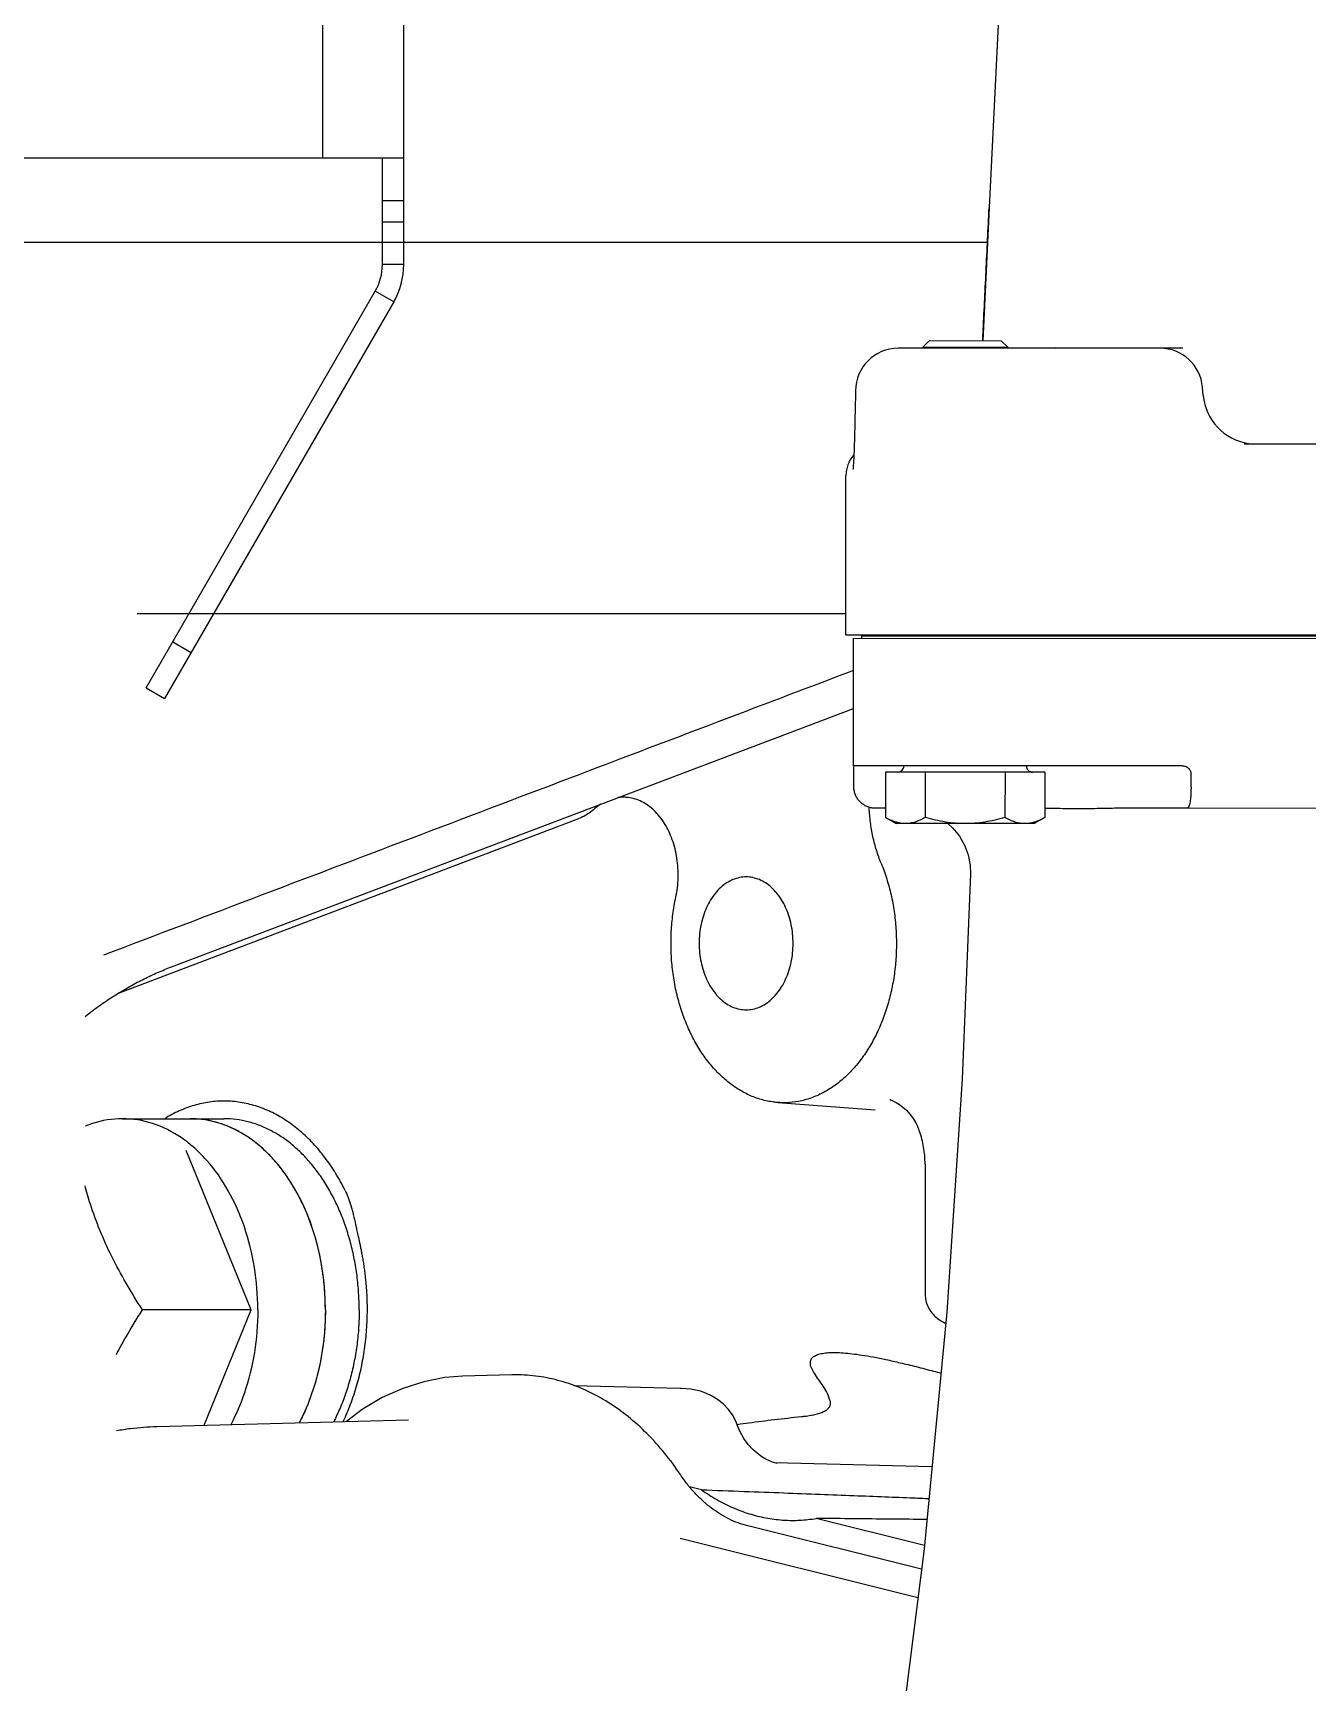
# Model space of a CAD drawing. Header units: millimetres. Extents: x 156850 to 204135, y 56350 to 74150.
# Drawn here: x 174287.4 to 174407.3, y 61961.4 to 62116.7 of the extents above; entities that cross this region are included whole.
import ezdxf

# ---------------------------------------------------------------- set-up
doc = ezdxf.new("R2010")
doc.units = ezdxf.units.MM
doc.header["$LTSCALE"] = 150
doc.layers.add('-----33 Equipment', color=5, linetype='Continuous')

# ---------------------------------------------------------------- blocks, each defined once
blk = doc.blocks.new('X-2F-PLAN$0$filter_oben')
at = {"color": 0, "linetype": 'Continuous'}
for p, q in [((2549.134696649756, 6603.498674135412), (2549.134696649756, 6680.718435947512)), ((2499.287909132456, 6627.730724943012), (2498.287909132456, 6625.998674135412)), ((2499.287909132456, 6627.730724943012), (2536.634696649756, 6606.168547116512)), ((2535.634696649756, 6604.436496308912), (2498.287909132456, 6625.998674135412)), ((2503.618036151356, 6625.230724943012), (2502.618036151356, 6623.498674135412)), ((2549.134696649756, 6611.108764334612), (2745.383407955756, 6611.108764334612)), ((2535.634696649756, 6604.436496308912), (2536.634696649756, 6606.168547116512)), ((2539.134696649756, 6605.498674135412), (2549.134696649756, 6605.498674135412)), ((2539.134696649756, 6603.498674135412), (2539.134696649756, 6605.498674135412)), ((2543.134696649756, 6603.498674135412), (2543.134696649756, 6605.498674135412)), ((2545.134696649756, 6603.498674135412), (2545.134696649756, 6605.498674135412)), ((2539.134696649756, 6603.498674135412), (2755.383407955756, 6603.498674135412))]:
    blk.add_line(p, q, dxfattribs=at)
for radius in [5, 7]:
    blk.add_arc((2539.134696649756, 6610.498674135412), radius, 239.9999999999897, 270, dxfattribs=at)
blk = doc.blocks.new('X-2F-PLAN$0$A$C73FA2420')
at = {"color": 0, "linetype": 'Continuous'}
for p, q in [((2342.733949000714, 1371.620515563409), (2342.733949000714, 1261.042105362285)), ((2260.233949000714, 1342.444745267916), (2260.233949000714, 1332.898803721822)), ((2272.05566378613, 1342.824440686207), (2288.472616274725, 1299.500786254706)), ((2242.233949000714, 1330.338717910228), (2242.233949000714, 1340.563661598018)), ((2307.733949000714, 1274.361932763481), (2307.733949000714, 1341.053200813418)), ((2231.27422708075, 1339.224599960318), (2231.904819718096, 1315.528144950978)), ((2274.513824970229, 1337.847327013907), (2298.839654427604, 1273.642055448086)), ((2242.233949000714, 1330.338717910228), (2257.233949000714, 1336.462442267104)), ((2231.392914774362, 1334.764551599917), (2242.233949000714, 1330.338717910228)), ((2307.733949000714, 1309.86603434541), (2307.733949000714, 1322.677056806104)), ((2236.119689849555, 1305.795944395475), (2235.9961940418, 1310.435919102631)), ((2234.850069445791, 1289.947573630721), (2235.097416655277, 1299.966112289578)), ((2220.768433519755, 1289.952787277696), (2215.169628136908, 1267.590370769089)), ((2225.312552933116, 1287.959080276021), (2225.59069739643, 1289.074495712412)), ((2217.8343063785, 1267.253876776784), (2221.918477084022, 1283.597162402875)), ((2227.485281009111, 1266.271996772382), (2227.850654202281, 1281.072812520491)), ((2261.754562479444, 1280.775216965179), (2261.07559341297, 1271.626883188495)), ((2220.08112375089, 1266.979993381421), (2222.617988045793, 1277.153331226029)), ((2291.453876325977, 1273.614390161412), (2292.653876252705, 1273.613970961596)), ((2293.443207361619, 1242.694887216203), (2293.453949673916, 1273.556078030204)), ((2293.453949673916, 1273.556078030204), (2293.453974671196, 1273.643928590696)), ((2293.453974673641, 1273.643936844892), (2305.453973941389, 1273.639744846616)), ((2305.453973936848, 1273.639730534807), (2305.412842263002, 1157.042058425781)), ((2305.733949000714, 1274.361932763481), (2320.733949000714, 1274.361932763481)), ((2305.733949000714, 1156.340450138901), (2305.733949000714, 1274.361932763481)), ((2323.136080220458, 1273.599910051213), (2322.701165770297, 1273.617158476787)), ((2323.6203495753, 1273.582761526923), (2323.136080220458, 1273.599910051213)), ((2324.151342379977, 1273.565788748325), (2323.6203495753, 1273.582761526923)), ((2324.726376015111, 1273.549024016073), (2324.151342379977, 1273.565788748325)), ((2325.34283628175, 1273.53245931823), (2324.726376015111, 1273.549024016073)), ((2325.997695451253, 1273.516061366885), (2325.34283628175, 1273.53245931823)), ((2327.043298949953, 1273.491662687215), (2325.997695451253, 1273.516061366885)), ((2328.535388721735, 1273.45893160312), (2327.043298949953, 1273.491662687215)), ((2328.626271429821, 1273.456971072708), (2328.535388721735, 1273.45893160312)), ((2328.722147635766, 1273.455824563105), (2328.626118926215, 1273.456973506021)), ((2328.743419183535, 1273.455782267381), (2328.721987790661, 1273.455832870211)), ((2305.673717833823, 1272.909334844095), (2305.453717847238, 1272.909411697416)), ((2305.673717830679, 1272.909324590524), (2305.633098133723, 1157.771728875174)), ((2261.075438498054, 1271.624795503216), (2261.075376575929, 1271.623961544305)), ((2288.583470130921, 1270.651164995623), (2288.002577673411, 1269.645840954676)), ((2292.852928650798, 1270.649700127018), (2288.58348549495, 1270.65119158529)), ((2289.45284338668, 1270.650887889729), (2289.453189861728, 1271.621392231609)), ((2292.851644977927, 1266.89692359668), (2292.852928650798, 1270.649700127018)), ((2288.000334304525, 1263.145841341873), (2288.00228711043, 1268.775006127777)), ((2288.00228711043, 1268.775006127777), (2288.002577673411, 1269.645840954676)), ((2332.733949000714, 1242.662174949714), (2332.733949000714, 1269.455757836404)), ((2305.733949000714, 1267.139646645403), (2305.671694643213, 1267.139668392891)), ((2332.82670160511, 1267.130182247201), (2332.733949000714, 1267.130214648787)), ((2332.826701605227, 1267.130182247201), (2332.826480077929, 1266.470126163214)), ((2333.451483233715, 1266.504963952117), (2332.826701605227, 1267.130182247201)), ((2255.949339309824, 1266.914420097077), (2243.792599914828, 1266.914420097077)), ((2292.851644977927, 1266.89692359668), (2288.582201822079, 1266.89841505501)), ((2292.849023038987, 1259.391370555211), (2292.851644977927, 1266.89692359668)), ((2332.826480077929, 1266.470126163214), (2332.824103809195, 1259.67012577242)), ((2333.451483233715, 1266.504963912419), (2333.449125234736, 1259.754964403692)), ((2287.99835420202, 1257.516676565516), (2288.000334304525, 1263.145841341873)), ((2345.991975562531, 1260.885352018115), (2345.989001423586, 1260.885598611494)), ((2292.849023038987, 1259.391370555211), (2288.579579883139, 1259.392862013483)), ((2292.847684772918, 1255.638594044023), (2292.849023038987, 1259.391370555211)), ((2333.449125234736, 1259.754964363994), (2332.82390693971, 1259.130182735389)), ((2332.824103809195, 1259.67012577242), (2332.82390693971, 1259.130182735389)), ((2305.733949000714, 1259.139646157331), (2305.668949650018, 1259.139668863674)), ((2332.823906939593, 1259.130182735389), (2332.733949000714, 1259.130214160716)), ((2287.998036341858, 1256.645841748221), (2287.99835420202, 1257.516676565516)), ((2288.578226271668, 1255.640112102614), (2287.998036341858, 1256.645841748221)), ((2292.847684772918, 1255.638594044023), (2288.57824161707, 1255.640085502295)), ((2289.443042442203, 1242.247523031023), (2289.445227968157, 1248.677709188603)), ((2289.419526677928, 1175.191166253819), (2289.443042442203, 1242.247523031023)), ((2291.442924654228, 1241.88594520092), (2292.642924580956, 1241.885526000988)), ((2328.298170286929, 1240.739767759223), (2329.082571971696, 1240.808394014311)), ((2323.733949000714, 1236.899402971321), (2323.733949000714, 1193.781496250187))]:
    blk.add_line(p, q, dxfattribs=at)
for points in [[(2235.996416822774, 1310.426766913093), (2235.867666668608, 1312.099081252702), (2235.486182876397, 1314.102451978019), (2234.858429492451, 1316.077003566606), (2233.985211441526, 1318.009008283319), (2232.868649195647, 1319.882149347977), (2231.749472223804, 1321.36582911748)], [(2231.345993548864, 1284.561065783491), (2231.599558356451, 1284.658676060615), (2232.257666257326, 1284.990583133185), (2232.859902422759, 1285.41358205548), (2233.385837429087, 1285.908933858795), (2233.822153512854, 1286.451649174211), (2234.163661370403, 1287.012251109176), (2234.413480675546, 1287.558188852621), (2234.585199386231, 1288.065013399173), (2234.699372387724, 1288.530071450397), (2234.774761192268, 1288.971722146729), (2234.822646026732, 1289.4129990238), (2234.848283665138, 1289.88178341923), (2234.849840934854, 1289.938482145895)], [(2227.849593575927, 1281.069703653979), (2227.921780824079, 1281.281296077417), (2228.033419228159, 1281.554433446086), (2228.19702597498, 1281.887844972021), (2228.424779627356, 1282.272727470088), (2228.726453854586, 1282.693107555097), (2229.109014010173, 1283.129319126485), (2229.577241461375, 1283.560849546629), (2230.132219014922, 1283.96586306009), (2230.773002384813, 1284.323268020526), (2231.345992419287, 1284.56106718909)], [(2227.788272813545, 1280.843026039482), (2227.78630508692, 1280.831213946978), (2227.788508137921, 1280.84153044183), (2227.807527615922, 1280.921820347314), (2227.849593575927, 1281.069703653979)], [(2283.285366477328, 1262.651573799085), (2263.967775596539, 1263.423734309326), (2242.032439260278, 1264.880975707783), (2219.760052509839, 1267.010694694414), (2197.165974154603, 1269.863861545105), (2175.352000366547, 1273.306418110617)], [(2322.701165770297, 1273.617158476787), (2322.318181621842, 1273.63437809929), (2322.146991717396, 1273.642914557189), (2321.9898418386, 1273.651353676512), (2321.847180726822, 1273.659643566818), (2321.719538716483, 1273.667711650196), (2321.607579848729, 1273.675457018777), (2321.512153897434, 1273.682735604525), (2321.434299978428, 1273.689338870288), (2321.375641622813, 1273.69492525328), (2321.338704541675, 1273.698918065405), (2321.331735451939, 1273.699751308013)], [(2262.00740353053, 1270.181332743028), (2261.967958415044, 1270.06881927012), (2261.889092022553, 1269.881119176629), (2261.760512929177, 1269.62764163973), (2261.576164955157, 1269.327180321096), (2261.33435144776, 1269.001127275522), (2261.033508971217, 1268.666021202225), (2260.674869029433, 1268.337913132098), (2260.260187151842, 1268.030195164087), (2259.792420529877, 1267.755030097731), (2259.465008329018, 1267.600364815618)], [(2262.020355545799, 1270.224770358589), (2262.020218890277, 1270.22425721708), (2262.00740353053, 1270.181332743028)], [(2242.882162314607, 1266.772934403678), (2242.713084658724, 1266.712350501679), (2242.542309414013, 1266.637489235785), (2242.381647809292, 1266.554270044318), (2242.230872118147, 1266.464333727607), (2242.089916575002, 1266.369065750099), (2241.958354041912, 1266.269430380082), (2241.835669981665, 1266.166311732901), (2241.72138103412, 1266.060408252524), (2241.615142193274, 1265.952322613506), (2241.516812722315, 1265.842705312592), (2241.426270610769, 1265.732128954027), (2241.343240137561, 1265.621014011325), (2241.267432136927, 1265.50985126663), (2241.19882658252, 1265.399522680382), (2241.137676643324, 1265.291518979124), (2241.084132274729, 1265.187483439804), (2241.037719970802, 1265.088080114394), (2240.997279334581, 1264.992375454283), (2240.992709511891, 1264.980396223895)], [(2288.000898740604, 1264.764359116787), (2287.576840855065, 1264.291968187492), (2286.817410979886, 1263.681938761496), (2285.96927766141, 1263.202835150529), (2285.054796166136, 1262.867285703018), (2284.098070678301, 1262.684134622512), (2283.285361871938, 1262.651567870111)], [(2345.989001423586, 1260.885598611494), (2340.031003448647, 1261.172185423085), (2334.099834541441, 1261.45962738042), (2333.449744039332, 1261.491116046207)], [(2398.573783359025, 1258.211121217697), (2382.717498437269, 1259.047751009814), (2365.089124204591, 1259.949542757182), (2345.98899904429, 1260.885598725115)], [(2332.754285705276, 1254.635425810993), (2332.780106041115, 1254.602308153873), (2332.771502980497, 1254.620894659311), (2332.743864752119, 1254.712631082803), (2332.733945162618, 1254.811395709927)]]:
    blk.add_lwpolyline(points, dxfattribs=at)
for centre, radius, start, end in [((2328.733949000714, 1269.455786589824), 4, 0, 89.86486120023272), ((2293.452524940949, 1269.49393709813), 0.6, 179.9799846838494, 269.9799846838494), ((2308.571922433446, 1268.339510305319), 2.9, 179.9799846838494, 191.6911345814868), ((2293.448088409496, 1256.793937872979), 0.6, 89.97998468384934, 179.9799846838494), ((2328.733949000714, 1244.793172806676), 4, 274.999999909588, 359.9999999933299), ((2328.733949000714, 1235.758794268826), 5, 94.99999889174173, 171.6351652172848)]:
    blk.add_arc(centre, radius, start, end, dxfattribs=at)
for points, knots in [([(2249.733949000714, 1344.572867231385), (2250.544562876923, 1344.903798960615), (2251.932648041286, 1345.409509699151), (2253.350291718729, 1345.821611417865), (2253.930603261921, 1345.97446065757)], [0, 0, 0, 0, 2.626689169156093, 4.426593037097046, 4.426593037097046, 4.426593037097046, 4.426593037097046]), ([(2260.233949000714, 1342.444745267916), (2260.233949000714, 1343.400731739588), (2260.036637824727, 1344.610846150259), (2259.621622378589, 1345.745375247032), (2259.528058672324, 1345.97446065757)], [0, 0, 0, 0, 2.86795941501258, 3.6076292392704, 3.6076292392704, 3.6076292392704, 3.6076292392704]), ([(2269.857553736074, 1345.97446065757), (2270.022535482189, 1345.765009425057), (2270.485020246939, 1345.163717107207), (2271.210383035825, 1344.152235621645), (2272.006184066879, 1342.93032760761), (2272.736310901237, 1341.687975986861), (2273.399783346453, 1340.426855269645), (2273.99569194694, 1339.148691537615), (2274.348967813188, 1338.282448807266), (2274.513824970229, 1337.847327013907)], [2.20905925473036, 2.20905925473036, 2.20905925473036, 2.20905925473036, 3.008873482041999, 4.484497835330581, 5.941885904144956, 7.381985062941209, 8.805990079151792, 10.21524942740107, 11.61116479570738, 11.61116479570738, 11.61116479570738, 11.61116479570738]), ([(2230.882216307218, 1343.021704749088), (2230.962538555148, 1342.578147816472), (2231.155666312552, 1341.318751538638), (2231.252346126013, 1340.046842886775), (2231.27422708075, 1339.224599960318)], [18.41907313459968, 18.41907313459968, 18.41907313459968, 18.41907313459968, 19.77088107162467, 22.23848311745312, 22.23848311745312, 22.23848311745312, 22.23848311745312]), ([(2238.044972336618, 1343.02537770482), (2238.606752882944, 1342.7306170456), (2240.024951699539, 1341.94653996703), (2241.405288017006, 1341.097278294968), (2242.233949000714, 1340.563661598018)], [3.655421841029983, 3.655421841029983, 3.655421841029983, 3.655421841029983, 5.558374145777704, 8.515202217673332, 8.515202217673332, 8.515202217673332, 8.515202217673332])]:
    blk.add_open_spline(points, degree=3, knots=knots, dxfattribs=at)
for points, start_tangent, end_tangent in [([(2242.233949000714, 1340.563661598018), (2244.756297563319, 1342.10657766019), (2247.265579879982, 1343.455589174991), (2249.733949000714, 1344.572867231385)], (0.8407600613581108, 0.5414079046572442), (0.9258200997706582, 0.3779644730142157)), ([(2302.418777699233, 1273.640798844979), (2298.310859319521, 1284.462076435389), (2286.962236447376, 1314.35619601293), (2275.613263270119, 1344.250367493019)], (-0.35490222338324, 0.9349034238025139), (-0.3549151722328054, 0.9348985081381639)), ([(2257.757321839337, 1336.001540493686), (2258.451388622867, 1336.922306852706), (2259.782651419984, 1339.612516163383), (2260.233949000714, 1342.444745267916)], (0.6387623663731475, 0.7694040806396807), (0, 1.000000000000045)), ([(2253.472306935466, 1321.496768476674), (2255.096320338314, 1322.389929877012), (2256.57938324369, 1323.398225534707), (2257.905264736735, 1324.510618027125), (2259.059437273652, 1325.71491898672), (2260.029254707508, 1326.997933014878), (2260.804090850637, 1328.345602262008), (2261.375455905334, 1329.743160457874), (2261.737089484581, 1331.175294704793), (2261.885029207449, 1332.626313258486), (2261.817654113984, 1334.080317461514), (2261.535702425987, 1335.521375942801), (2261.04226345825, 1336.933699176589), (2260.34274376987, 1338.301812485675), (2260.243005624274, 1338.466001099674)], (0.8969871765714094, 0.4420565631982712), (-0.5258767695338196, 0.8505607698850689)), ([(2242.283191428171, 1329.716870735283), (2246.239325811854, 1330.035938786226), (2250.043856304721, 1330.977283737506), (2253.456765434123, 1332.493655093887), (2256.306915685069, 1334.509015663702), (2257.757321839337, 1336.001540493686)], (0.9999981366694393, 0.00193045530285697), (0.6387623663752521, 0.7694040806381505)), ([(2258.518179820618, 1330.657512724923), (2258.785448906594, 1331.078392266121), (2259.352966293925, 1332.147640017094), (2259.782651419984, 1333.248555132828), (2260.071044712444, 1334.372273691813), (2260.215824198327, 1335.509748173179), (2260.233932968578, 1336.080784237187)], (0.5543655573646182, 0.8322732897357165), (0, 1.000000000000466)), ([(2259.782651419984, 1333.248555132828), (2260.233949000714, 1336.080784237187)], (0.3067901584365625, 0.9517771791161141), (0, 0.9999999999999994)), ([(2242.184706573025, 1329.716870735283), (2238.228572189459, 1330.035938786226), (2234.424041696591, 1330.977283737506), (2231.439795212122, 1332.25927559461)], (-0.9999981366694588, 0.001930455303257136), (-0.8835717870083278, 0.4682957369048101)), ([(2242.233949000714, 1323.352862175787), (2246.239325811854, 1323.671977755497), (2250.043856304721, 1324.613322706777), (2253.456765434123, 1326.129694063216), (2256.306915685069, 1328.145054633089), (2258.451388622867, 1330.558345821977), (2259.782651419984, 1333.248555132828)], (0.9999999999998526, 0), (0.3067901584351374, 0.9517771791166525)), ([(2242.233949000714, 1320.170881660481), (2243.847456560819, 1320.222120532824), (2245.447973107104, 1320.375424604281), (2247.022612220841, 1320.629559560912), (2248.558695834014, 1320.982479257218), (2250.043856304721, 1321.431342191529), (2251.466135993949, 1321.972534383181), (2252.81408354186, 1322.601698471117), (2254.076846067561, 1323.313768795924), (2255.244256549515, 1324.103012186009), (2256.306915685069, 1324.963074117724), (2257.256267567631, 1325.887029878097), (2258.08466857404, 1326.867440318631), (2258.785448906594, 1327.896411750815), (2259.352966293925, 1328.965659501788), (2259.782651419984, 1330.066574617405), (2260.071044712444, 1331.190293176507), (2260.215824198327, 1332.327767657815), (2260.233932968578, 1332.898803721822)], (1.000000000000214, 0), (0, 1.000000000000466)), ([(2242.233949000714, 1329.716823206516), (2242.184706573025, 1329.716870735283)], (-0.9999999999926014, 0), (-0.9999981366647903, 0.001930454668484382)), ([(2242.233949000714, 1329.716823206516), (2242.283191428171, 1329.716870735283)], (1.000000000011069, 0), (0.9999981366832492, 0.001930454677612051)), ([(2253.578077503247, 1326.198707339179), (2254.076846067561, 1326.495749311289), (2255.244256549515, 1327.284992701374), (2256.306915685069, 1328.145054633089), (2257.256267567631, 1329.069010393403), (2258.08466857404, 1330.049420833879), (2258.378319191863, 1330.452320923621)], (0.8672887699889884, 0.4978053730625904), (0.5719562549496884, 0.8202841229872518)), ([(2258.378319191863, 1330.452320923621), (2258.518179820618, 1330.657512724923)], (0.5719562550309887, 0.8202841229291699), (0.5543655573189765, 0.8322732897648669)), ([(2246.394188503735, 1323.697479031107), (2247.022612220841, 1323.811540076218), (2248.558695834014, 1324.164459772583), (2250.043856304721, 1324.613322706777), (2251.466135993949, 1325.154514898488), (2252.81408354186, 1325.783678986481), (2253.326319334912, 1326.056826611399)], (0.9861831514925626, 0.1656586602447372), (0.8749982631265605, 0.4841260574745725)), ([(2253.326319334912, 1326.056826611399), (2253.578077503247, 1326.198707339179)], (0.8749982631446976, 0.4841260574419192), (0.867288769920839, 0.4978053731811123)), ([(2242.233949000714, 1323.352862175787), (2238.228572189459, 1323.671977755497), (2234.424041696591, 1324.613322706777), (2231.605987367802, 1325.808280895988)], (-0.9999999999998309, 0), (-0.8881478967582233, 0.459557736833551)), ([(2242.233949000714, 1323.352862175787), (2240.620441440376, 1323.404101048072), (2239.019924894325, 1323.557405119587), (2237.445285780472, 1323.811540076218), (2235.909202167182, 1324.164459772583), (2234.424041696591, 1324.613322706777), (2233.001762007363, 1325.154514898488), (2231.653814459336, 1325.783678986481), (2231.631126941997, 1325.795353651629)], (-1.000000000000023, 0), (-0.8888744177364385, 0.4581509243843545)), ([(2242.233949000714, 1323.352862175787), (2243.847456560819, 1323.404101048072), (2245.447973107104, 1323.557405119587), (2246.080367102637, 1323.646855804604)], (0.9999999999996683, 0), (0.9882487148314401, 0.1528544328208873)), ([(2246.080367102637, 1323.646855804604), (2246.394188503735, 1323.697479031107)], (0.9882487148472939, 0.1528544327148837), (0.9861831514854515, 0.1656586602727322)), ([(2242.233949000714, 1320.170881660481), (2240.620441440376, 1320.222120532824), (2239.019924894325, 1320.375424604281), (2237.445285780472, 1320.629559560912), (2235.909202167182, 1320.982479257218), (2234.424041696591, 1321.431342191529), (2233.001762007363, 1321.972534383181), (2231.71622643806, 1322.569778646284)], (-0.9999999999997232, 0), (-0.8911460435515554, 0.4537165734926871)), ([(2231.947972805821, 1321.590691175603), (2231.739722176688, 1321.687257620797)], (-0.9095071699559696, 0.4156882338953166), (-0.9048789941768709, 0.4256688923343945)), ([(2244.330375161488, 1319.509598724078), (2242.483437921386, 1319.433025475824), (2240.627635022276, 1319.483906563488), (2238.790185605292, 1319.661950112903), (2236.993006061413, 1319.963993431011), (2235.238682290772, 1320.389607993304), (2233.548848136328, 1320.934637154976), (2231.947972805821, 1321.590691175603)], (-0.9971215955631647, -0.07581901912738252), (-0.9095130247505473, 0.4156754236281533)), ([(2253.472306935466, 1321.496768476674), (2252.825934816035, 1321.216066198191), (2252.071424126858, 1320.960674140486), (2251.214107106323, 1320.729249592579), (2250.255610282067, 1320.513205848285)], (-0.8969816490559224, -0.4420677790320006), (-0.9786342930095498, -0.2056086587348093)), ([(2250.255610282067, 1320.513205848285), (2250.034486223012, 1320.464908906317), (2249.8010453264, 1320.411795381224), (2249.56509213883, 1320.357428920805), (2249.314088045154, 1320.299745829892), (2249.027945149108, 1320.234909356514), (2248.714070720598, 1320.165552614722), (2248.3716639739, 1320.092539446021), (2247.997945025912, 1320.016471598588), (2247.590842917329, 1319.938314187399), (2247.148196804919, 1319.859236180782), (2246.667697789147, 1319.780624673585), (2246.147424198687, 1319.704205018817), (2245.58556796622, 1319.631983264582), (2244.980404208531, 1319.566250014701), (2244.330375161488, 1319.509598724078)], (-0.9786206150527998, -0.205673750866657), (-0.9971205141826662, -0.07583323938423234)), ([(2226.7401341605, 1289.939915987779), (2228.770924917422, 1291.441006977577), (2230.601890524733, 1293.092936341884), (2232.19560829096, 1294.867007653113), (2233.527311990038, 1296.732928346493), (2234.594142130925, 1298.683408263489), (2235.38789506536, 1300.706459372712), (2235.898128769128, 1302.782889327325), (2236.117028371315, 1304.903540498286), (2236.119638860342, 1305.795950123516)], (0.8307699076871856, 0.5566159901421065), (-0.02664063423700044, 0.9996450753178772)), ([(2289.416832273942, 1297.987358734128), (2288.995250754175, 1298.531332460116), (2288.686188061722, 1299.035437179497), (2288.472616274725, 1299.500786254706)], (-0.6535560716758444, 0.7568781019266705), (-0.354349319986677, 0.935113126538128)), ([(2289.824477060814, 1297.445035669021), (2289.416832273942, 1297.987358734128)], (-0.5430607629007127, 0.8396934010683504), (-0.6535560726573897, 0.7568781010798386)), ([(2281.083645678707, 1290.370213974384), (2281.984242802137, 1290.22064197791), (2282.904327273252, 1290.152952070814), (2283.829115854925, 1290.168223210494), (2284.743697457248, 1290.266204891726), (2285.633340639528, 1290.445313343313), (2286.483717005351, 1290.702658834809), (2287.281131639727, 1291.034092343703), (2288.012743327999, 1291.434272448474), (2288.66677102691, 1291.896751371329), (2289.232683274546, 1292.414078785514), (2289.701367506874, 1292.977921720187), (2290.065276562935, 1293.579198637628), (2290.318550033728, 1294.208225530223), (2290.457108506002, 1294.854871693184), (2290.47454331466, 1295.031730658317)], (0.9778090666870258, -0.2094980408136221), (0.07394094377996538, 0.997262621795429)), ([(2290.47454331466, 1295.031730658317), (2290.478719192208, 1295.508722673578), (2290.444798999815, 1295.839541073132)], (0.07394094379786446, 0.9972626217956535), (-0.1467427434907554, 0.9891746899482058)), ([(2261.754601469846, 1280.775394720025), (2261.793975574896, 1281.167292097118), (2262.034320434555, 1282.331328639179), (2262.455486667226, 1283.469388014986), (2263.052294724388, 1284.5674708921), (2263.817404538975, 1285.612069504918), (2264.741405767621, 1286.590333800588), (2265.812933496782, 1287.490229500516), (2267.018807987683, 1288.300686132279), (2268.344196745427, 1289.011733214022), (2269.77279691794, 1289.614622912195), (2271.287035784684, 1290.101937668398), (2272.868286867277, 1290.467681467591), (2274.497099008877, 1290.707353627193), (2276.153435603366, 1290.818004197499), (2277.816921033547, 1290.798270292114), (2279.467087244615, 1290.648393430281), (2281.083645678707, 1290.370213974384)], (0.07397738605733722, 0.9972599191546717), (0.9778090666869145, -0.2094980408148526)), ([(2221.918477084022, 1283.597162402875), (2222.194455198711, 1284.49236801971), (2222.570104427054, 1285.369084099715), (2223.042971171322, 1286.221527888498), (2223.609978636028, 1287.044346749026), (2224.267466221703, 1287.832400892279), (2225.011453461018, 1288.580780672492), (2225.837455393397, 1289.284818387881), (2226.7401341605, 1289.939915987779)], (0.242443399521531, 0.9701655518662003), (0.8307699076897979, 0.5566159901378401)), ([(2225.312552933116, 1287.959080276021), (2224.387110032258, 1286.510731804825), (2223.635237456299, 1285.01298252691), (2223.062131744809, 1283.476176937227), (2222.671767101041, 1281.910927614605), (2222.466868389281, 1280.328043920803), (2222.433620480937, 1279.380641048425)], (-0.5796074296160185, -0.8148958384569189), (-8.42808440071356e-06, -0.9999999999645586)), ([(2225.312552933116, 1287.959080276021), (2225.163958684774, 1283.929182208201), (2225.024868603912, 1280.212720619398), (2224.894541349495, 1276.783034590189), (2224.772345459205, 1273.617122990312), (2224.657719528303, 1270.694449117815), (2224.550141717307, 1267.996070204012), (2224.492057655123, 1266.558224838984)], (-0.03658280443766158, -0.999330625178394), (-0.04055940327318806, -0.9991771288446606)), ([(2276.733949000714, 1288.174299811828), (2275.844481261447, 1288.129316515115), (2274.973120520357, 1287.995282355289), (2274.137605169322, 1287.774925881182), (2273.354943891522, 1287.472732915427), (2272.641069413512, 1287.094855235016), (2272.010514160967, 1286.648985340027), (2271.476114420453, 1286.144199855684), (2271.048749029636, 1285.590774758777), (2270.737117915531, 1284.999976188294), (2270.547564988839, 1284.383831099374), (2270.483949000714, 1283.754882429377)], (-0.9999999999992819, 0), (0, -0.9999999999999354)), ([(2282.983949000714, 1283.754882429377), (2282.920333012356, 1284.383831099374), (2282.730780085782, 1284.999976188294), (2282.419148971559, 1285.590774758777), (2281.991783580859, 1286.144199855684), (2281.457383840345, 1286.648985340027), (2280.8268285878, 1287.094855235016), (2280.112954109791, 1287.472732915427), (2279.330292831874, 1287.774925881182), (2278.494777480839, 1287.995282355289), (2277.623416739865, 1288.129316515115), (2276.733949000714, 1288.174299811828)], (0, 0.9999999999995591), (-0.9999999999996251, 0)), ([(2231.465422723326, 1284.60690499458), (2231.469468913972, 1284.578204061894)], (0.1396704707872994, -0.9901980406025025), (0.1395241542477699, -0.990218667952694)), ([(2231.469468913972, 1284.578204061894), (2231.618866999983, 1283.497233183531)], (0.1395241547361113, -0.9902186678940227), (0.1344183426046154, -0.9909246738128118)), ([(2231.618866999983, 1283.497233183531), (2231.922236462007, 1281.082685922331), (2232.200175973703, 1278.559367098787)], (0.134418342589372, -0.9909246738152417), (0.1034648643012083, -0.9946331091690361)), ([(2270.483949000714, 1283.754882429377), (2270.547564988839, 1283.125933759322), (2270.737117915531, 1282.509788670519), (2271.048749029636, 1281.918990099977), (2271.476114420453, 1281.365565003129), (2272.010514160967, 1280.860779518727), (2272.641069413512, 1280.41490962368), (2273.354943891522, 1280.037031943386), (2274.137605169322, 1279.734838977514), (2274.973120520357, 1279.514482503524), (2275.844481261447, 1279.380448343582), (2276.733949000714, 1279.335465046985)], (0, -1.000000000000044), (0.9999999999997576, 0)), ([(2276.733949000714, 1279.335465046985), (2277.623416739865, 1279.380448343582), (2278.494777480839, 1279.514482503524), (2279.330292831874, 1279.734838977514), (2280.112954109791, 1280.037031943386), (2280.8268285878, 1280.41490962368), (2281.457383840345, 1280.860779518727), (2281.991783580859, 1281.365565003129), (2282.419148971559, 1281.918990099977), (2282.730780085782, 1282.509788670519), (2282.920333012356, 1283.125933759322), (2282.983949000714, 1283.754882429377)], (1.000000000000101, 0), (0, 0.9999999999996657)), ([(2265.147471691016, 1273.482253063878), (2264.156721860985, 1274.439497423416), (2263.32890787127, 1275.459890974627), (2262.665986221167, 1276.538830676989), (2262.176111763925, 1277.663045041088), (2261.865310901194, 1278.818705623387), (2261.737407446723, 1279.991597099404), (2261.754601469846, 1280.775394720025)], (-0.7576124323865641, 0.6527046822975212), (0.0739773860585208, 0.9972599191546571)), ([(2222.433620480937, 1279.380641048425), (2222.448892296175, 1278.738459407119), (2222.617988045793, 1277.153331226029)], (-8.428094373929957e-06, -0.9999999999641835), (0.1638781961326733, -0.9864805810722254)), ([(2232.200175973703, 1278.559367098787), (2232.236401001457, 1278.243063663598), (2232.277035336825, 1277.947795049229), (2232.322416541516, 1277.671180740523), (2232.373307610047, 1277.410143798392), (2232.430304132518, 1277.164293656824), (2232.493768069544, 1276.934848354314), (2232.563991467119, 1276.723224583606), (2232.64063156012, 1276.532122292381), (2232.721357458504, 1276.366732400609), (2232.803779851878, 1276.228726774803), (2232.892558293766, 1276.10885892529), (2232.992301622755, 1276.003871785477), (2233.100323332823, 1275.919909185614), (2233.21284594154, 1275.860297293111), (2233.327267449116, 1275.824704324128), (2233.44083787722, 1275.81115773879), (2233.554222508217, 1275.816824723792), (2233.668900039513, 1275.840084263531)], (0.1034648706655738, -0.9946331085076056), (0.9642690891602643, 0.2649247509904844)), ([(2222.518154447316, 1266.74694613152), (2222.522628595936, 1267.277773412876), (2222.549404137768, 1270.290241117822), (2222.58101263945, 1273.573632889485), (2222.617988045793, 1277.153331226029)], (0.008355632662353183, 0.9999650910926656), (0.0106635950176865, 0.9999431422542716)), ([(2233.668900039513, 1275.840084263531), (2234.380046580569, 1276.112980160106), (2235.048929686425, 1276.498269262316), (2235.68314653635, 1276.933926489379), (2236.27660282352, 1277.336060710484), (2236.800658044056, 1277.613797170518)], (0.9642692909151125, 0.2649240166504094), (0.926993818283934, 0.3750766066604282)), ([(2236.800658044056, 1277.613797170518), (2237.236958625028, 1277.712655765412), (2237.579727477743, 1277.634884037718), (2237.83991398674, 1277.406878147915), (2238.027955303434, 1277.04962752352), (2238.15288101777, 1276.5751180753), (2238.219493445824, 1275.996634106908), (2238.233970979229, 1275.4998838561)], (0.926995032838501, 0.3750736049036587), (-0.0004087505098826047, -0.9999999164609908)), ([(2238.233970979229, 1275.4998838561), (2238.232507213834, 1275.333899784309), (2238.197679472971, 1274.598158792127), (2238.117896013195, 1273.781169513881), (2237.99320082413, 1272.874296439812)], (-0.0004087505269079442, -0.9999999164622851), (-0.152707607445168, -0.9882714134427174)), ([(2284.265278935665, 1271.046587158693), (2282.819105338305, 1270.524739066488), (2281.301711684908, 1270.116488117608), (2279.730821784004, 1269.826591761608), (2278.124855020549, 1269.658443894994), (2276.502621777938, 1269.614007406519), (2274.883121280465, 1269.693797007028), (2273.285319404094, 1269.89687336958), (2271.72792690713, 1270.220854249317), (2270.229180664755, 1270.661942452891), (2268.806630457402, 1271.214970326924), (2267.476933798054, 1271.873460247181), (2266.25566118944, 1272.629700400983), (2265.147471691016, 1273.482253063878)], (-0.9250807375585822, -0.3797704951657481), (-0.7588397165085798, 0.6512774252570512)), ([(2289.453189904103, 1271.621392231493), (2289.484204867389, 1271.965700766421), (2289.576066002948, 1272.304947978992), (2289.723936453927, 1272.619465543423), (2289.924165017321, 1272.903779433982), (2290.172675224487, 1273.150821542426), (2290.45711717871, 1273.3487659698), (2290.771022967529, 1273.494485883275), (2291.10816476366, 1273.584413305623), (2291.453876325977, 1273.614390161412)], (0.003269093963402271, 0.9999946564973725), (0.9999999389828937, -0.0003493331893915412)), ([(2292.653876252705, 1273.613970961596), (2292.830901321489, 1273.613938076596), (2292.998558852822, 1273.613964529126), (2293.149937574519, 1273.614049345022), (2293.277968410635, 1273.614190248831), (2293.374125227216, 1273.614379081118), (2293.453880006215, 1273.614859786408)], (0.9999999389831563, -0.0003493332269164294), (0.003254630779380364, 0.9999947036732193)), ([(2322.708199219662, 1273.620496012212), (2322.662539505283, 1273.659619403305), (2322.23417897115, 1273.959729794005), (2321.760201895027, 1274.180874665675), (2321.255008187378, 1274.316319201316), (2320.733949000714, 1274.361932763481)], (-0.7528001244186658, 0.6582491721795786), (-1.000000000001219, 0)), ([(2237.99320082413, 1272.874296439812), (2237.809986063512, 1271.803347543813), (2237.56881448254, 1270.596874068491), (2237.266800287529, 1269.248285550682), (2236.90134785173, 1267.749749571725), (2236.474052119185, 1266.107668868382), (2236.291113428655, 1265.429551519919)], (-0.1527076055325998, -0.988271413738174), (-0.2626849217355343, -0.964881667300679)), ([(2284.265278935665, 1271.046587158693), (2285.492461996386, 1271.485921368294), (2286.782684124773, 1271.82306690031), (2288.118993166485, 1272.053594018973), (2289.483831434045, 1272.174473841791), (2289.540746507351, 1272.177088805824)], (0.9250807375568647, 0.379770495168479), (0.9990219902503906, 0.04421609407609204)), ([(2261.998603347922, 1270.150461490382), (2262.003769978182, 1270.206201699621)], (0.1103530196284845, 0.9938924544741375), (0.07401421890715171, 0.9972571861800396)), ([(2288.151159788831, 1269.698427311494), (2288.333624409279, 1270.169368438714), (2288.58348549495, 1270.65119158529)], (0.3012302807578172, 0.9535514238647369), (0.5002977773803853, 0.8658534136609219)), ([(2288.582201822079, 1266.89841505501), (2288.332670420525, 1267.380412655883), (2288.150528023485, 1267.851481152407), (2288.039723132621, 1268.313818946015), (2288.00228711043, 1268.775006127777)], (-0.4997021634139871, 0.8661972915449709), (0.0003420594620535763, 0.9999999414972561)), ([(2288.00228711043, 1268.775006127777), (2288.040038630716, 1269.236167044088), (2288.126300244476, 1269.616335954284)], (0.0003420594227011079, 0.9999999414979011), (0.2782447722606241, 0.9605102012527544)), ([(2288.126300244476, 1269.616335954284), (2288.151159788831, 1269.698427311494)], (0.2782447725562046, 0.9605102011664737), (0.301230280567848, 0.9535514239298014)), ([(2255.949339309824, 1266.914420097077), (2256.761790716322, 1266.948194332828), (2257.557715130388, 1267.048370783799), (2258.320277524646, 1267.211321354029), (2259.035272149136, 1267.431475004181), (2259.464983801357, 1267.600350648223)], (1.000000000000189, 0), (0.91901192243338, 0.3942297381291648)), ([(2243.792599914828, 1266.914420097077), (2243.284118886222, 1266.871013921686), (2242.882686643046, 1266.773101894418)], (-1.000000000001024, 0), (-0.9528958902874971, -0.3032975803930606)), ([(2288.000334304525, 1263.145841341873), (2288.038250282523, 1264.068176304922), (2288.149536299868, 1264.992735600506), (2288.332168883877, 1265.934681537095), (2288.582201822079, 1266.89841505501)], (0.0003493331777381884, 0.9999999389829519), (0.2776857096570767, 0.9606719766143149)), ([(2288.579579883139, 1259.392862013483), (2288.330220334115, 1260.35676998581), (2288.148245900637, 1261.298843291588), (2288.037605869002, 1262.223480113375), (2288.000334304525, 1263.145841341873)], (-0.2770144527259127, 0.9608657517998211), (0.0003493331777572318, 0.9999999389835232)), ([(2333.449746531202, 1261.491154104297), (2334.130876488402, 1261.458108544524), (2339.960037085577, 1261.175566511578), (2345.991975562531, 1260.885352018115)], (0.9988253632714245, -0.04845506871275441), (0.9988592165978895, -0.04775212474303452)), ([(2287.99835420202, 1257.516676565516), (2288.036112431204, 1257.977837479499), (2288.147240314633, 1258.440097744577), (2288.329711786937, 1258.911038869293), (2288.579579883139, 1259.392862013483)], (0.0003566069125427988, 0.9999999364160638), (0.5003072243332422, 0.8658479550601755)), ([(2288.121779497014, 1256.675260300573), (2288.035783515428, 1257.055489386083), (2287.99835420202, 1257.516676565516)], (-0.2775736282274083, 0.9607043670724883), (0.0003566069287543561, 0.9999999364164699)), ([(2288.146581680863, 1256.593151594803), (2288.121779497014, 1256.675260300573)], (-0.300563992857101, 0.9537616506166275), (-0.2775736283939927, 0.960704367026053)), ([(2288.57824161707, 1255.640085502295), (2288.32871722593, 1256.122083100781), (2288.146581680863, 1256.593151594803)], (-0.4996927126613965, 0.8662027435386949), (-0.3005639929887168, 0.9537616505803926)), ([(2289.445228133351, 1248.678190002393), (2289.437447572825, 1249.470199285715), (2289.420956917689, 1250.299030694703), (2289.404880672926, 1251.162806849286), (2289.395480870618, 1252.059994158102), (2289.395910913823, 1252.9899741626), (2289.406181266299, 1253.953909754113), (2289.423059541616, 1254.949970789428), (2289.435088823782, 1255.639777782315)], (0.0003435817913926134, 0.9999999409759548), (0.01612801896376259, 0.999869935044073)), ([(2291.442924654228, 1241.88594520092), (2291.097527100123, 1241.890663076018), (2290.760601452435, 1241.904689332179), (2290.446829384658, 1241.927807350585), (2290.16248333198, 1241.960102403886), (2289.913995218929, 1242.00190715713), (2289.713740127743, 1242.052110479388), (2289.565851952648, 1242.11026916618), (2289.473990332452, 1242.17612418998), (2289.443042442203, 1242.247523031023)], (-0.9999999389846914, 0.0003493331875762519), (0.0003291943497816914, 0.9999999458164165)), ([(2293.443207361619, 1242.694887216203), (2293.422119528288, 1242.510465246101), (2293.363267228357, 1242.342331514519), (2293.267008306575, 1242.188214908878), (2293.13890195149, 1242.059645601781), (2292.987477551564, 1241.964314376877), (2292.81983985519, 1241.905503316026), (2292.642924580956, 1241.885526000988)], (-0.0003493271376602208, -0.999999938983902), (-0.9999999389851975, 0.000349333238390367))]:
    blk.add_spline(points, degree=3, dxfattribs=dict(at, start_tangent=start_tangent, end_tangent=end_tangent))
at = {"color": 0}
blk.add_blockref('X-2F-PLAN$0$filter_oben', (-198.5186796527123, -5287.516051522049), dxfattribs=at)
blk.add_blockref('X-2F-PLAN$0$filter_oben', (-198.5186796527123, -5287.516051522049), dxfattribs=at)
blk = doc.blocks.new('X-2F-PLAN$0$zw$C47F')
at = {"layer": '-----33 Equipment'}
blk.add_blockref('X-2F-PLAN$0$A$C73FA2420', (2898.048655769322, 848.0194521513768), dxfattribs=at)

msp = doc.modelspace()

# ---------------------------------------------------------------- block references
at = {"layer": '-----33 Equipment', "rotation": 90.00000000000001}
msp.add_blockref('X-2F-PLAN$0$zw$C47F', (176486.2969182868, 56856.21575695537), dxfattribs=at)

doc.saveas('drawing.dxf')
